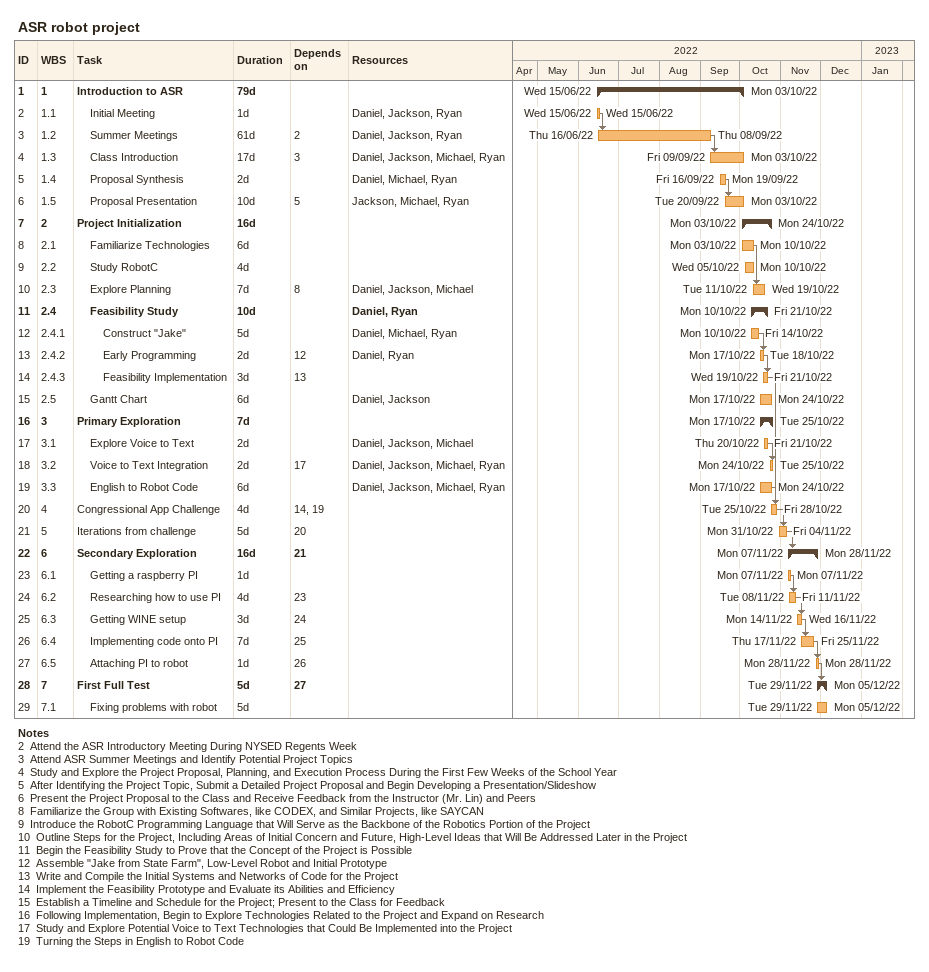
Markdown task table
ASR robot project

| ID | WBS | Task | Duration | Start | Finish | Predecessors | Resources |
|---|---|---|---|---|---|---|---|
| 1 | 1 | **Introduction to ASR** | 79d | 2022-06-15 | 2022-10-03 |  |  |
| 2 | 1.1 | Initial Meeting | 1d | 2022-06-15 | 2022-06-15 |  | Daniel, Jackson, Ryan |
| 3 | 1.2 | Summer Meetings | 61d | 2022-06-16 | 2022-09-08 | 2 | Daniel, Jackson, Ryan |
| 4 | 1.3 | Class Introduction | 17d | 2022-09-09 | 2022-10-03 | 3 | Daniel, Jackson, Michael, Ryan |
| 5 | 1.4 | Proposal Synthesis | 2d | 2022-09-16 | 2022-09-19 |  | Daniel, Michael, Ryan |
| 6 | 1.5 | Proposal Presentation | 10d | 2022-09-20 | 2022-10-03 | 5 | Jackson, Michael, Ryan |
| 7 | 2 | **Project Initialization** | 16d | 2022-10-03 | 2022-10-24 |  |  |
| 8 | 2.1 | Familiarize Technologies | 6d | 2022-10-03 | 2022-10-10 |  |  |
| 9 | 2.2 | Study RobotC | 4d | 2022-10-05 | 2022-10-10 |  |  |
| 10 | 2.3 | Explore Planning | 7d | 2022-10-11 | 2022-10-19 | 8 | Daniel, Jackson, Michael |
| 11 | 2.4 | **Feasibility Study** | 10d | 2022-10-10 | 2022-10-21 |  | Daniel, Ryan |
| 12 | 2.4.1 | Construct "Jake" | 5d | 2022-10-10 | 2022-10-14 |  | Daniel, Michael, Ryan |
| 13 | 2.4.2 | Early Programming | 2d | 2022-10-17 | 2022-10-18 | 12 | Daniel, Ryan |
| 14 | 2.4.3 | Feasibility Implementation | 3d | 2022-10-19 | 2022-10-21 | 13 |  |
| 15 | 2.5 | Gantt Chart | 6d | 2022-10-17 | 2022-10-24 |  | Daniel, Jackson |
| 16 | 3 | **Primary Exploration** | 7d | 2022-10-17 | 2022-10-25 |  |  |
| 17 | 3.1 | Explore Voice to Text | 2d | 2022-10-20 | 2022-10-21 |  | Daniel, Jackson, Michael |
| 18 | 3.2 | Voice to Text Integration | 2d | 2022-10-24 | 2022-10-25 | 17 | Daniel, Jackson, Michael, Ryan |
| 19 | 3.3 | English to Robot Code | 6d | 2022-10-17 | 2022-10-24 |  | Daniel, Jackson, Michael, Ryan |
| 20 | 4 | Congressional App Challenge | 4d | 2022-10-25 | 2022-10-28 | 14, 19 |  |
| 21 | 5 | Iterations from challenge | 5d | 2022-10-31 | 2022-11-04 | 20 |  |
| 22 | 6 | **Secondary Exploration** | 16d | 2022-11-07 | 2022-11-28 | 21 |  |
| 23 | 6.1 | Getting a raspberry PI | 1d | 2022-11-07 | 2022-11-07 |  |  |
| 24 | 6.2 | Researching how to use PI | 4d | 2022-11-08 | 2022-11-11 | 23 |  |
| 25 | 6.3 | Getting WINE setup | 3d | 2022-11-14 | 2022-11-16 | 24 |  |
| 26 | 6.4 | Implementing code onto PI | 7d | 2022-11-17 | 2022-11-25 | 25 |  |
| 27 | 6.5 | Attaching PI to robot | 1d | 2022-11-28 | 2022-11-28 | 26 |  |
| 28 | 7 | **First Full Test** | 5d | 2022-11-29 | 2022-12-05 | 27 |  |
| 29 | 7.1 | Fixing problems with robot | 5d | 2022-11-29 | 2022-12-05 |  |  |

Notes
- 2: Attend the ASR Introductory Meeting During NYSED Regents Week
- 3: Attend ASR Summer Meetings and Identify Potential Project Topics
- 4: Study and Explore the Project Proposal, Planning, and Execution Process During the First Few Weeks of the School Year
- 5: After Identifying the Project Topic, Submit a Detailed Project Proposal and Begin Developing a Presentation/Slideshow
- 6: Present the Project Proposal to the Class and Receive Feedback from the Instructor (Mr. Lin) and Peers
- 8: Familiarize the Group with Existing Softwares, like CODEX, and Similar Projects, like SAYCAN
- 9: Introduce the RobotC Programming Language that Will Serve as the Backbone of the Robotics Portion of the Project
- 10: Outline Steps for the Project, Including Areas of Initial Concern and Future, High-Level Ideas that Will Be Addressed Later in the Project
- 11: Begin the Feasibility Study to Prove that the Concept of the Project is Possible
- 12: Assemble "Jake from State Farm", Low-Level Robot and Initial Prototype
- 13: Write and Compile the Initial Systems and Networks of Code for the Project
- 14: Implement the Feasibility Prototype and Evaluate its Abilities and Efficiency
- 15: Establish a Timeline and Schedule for the Project; Present to the Class for Feedback
- 16: Following Implementation, Begin to Explore Technologies Related to the Project and Expand on Research
- 17: Study and Explore Potential Voice to Text Technologies that Could Be Implemented into the Project
- 19: Turning the Steps in English to Robot Code
